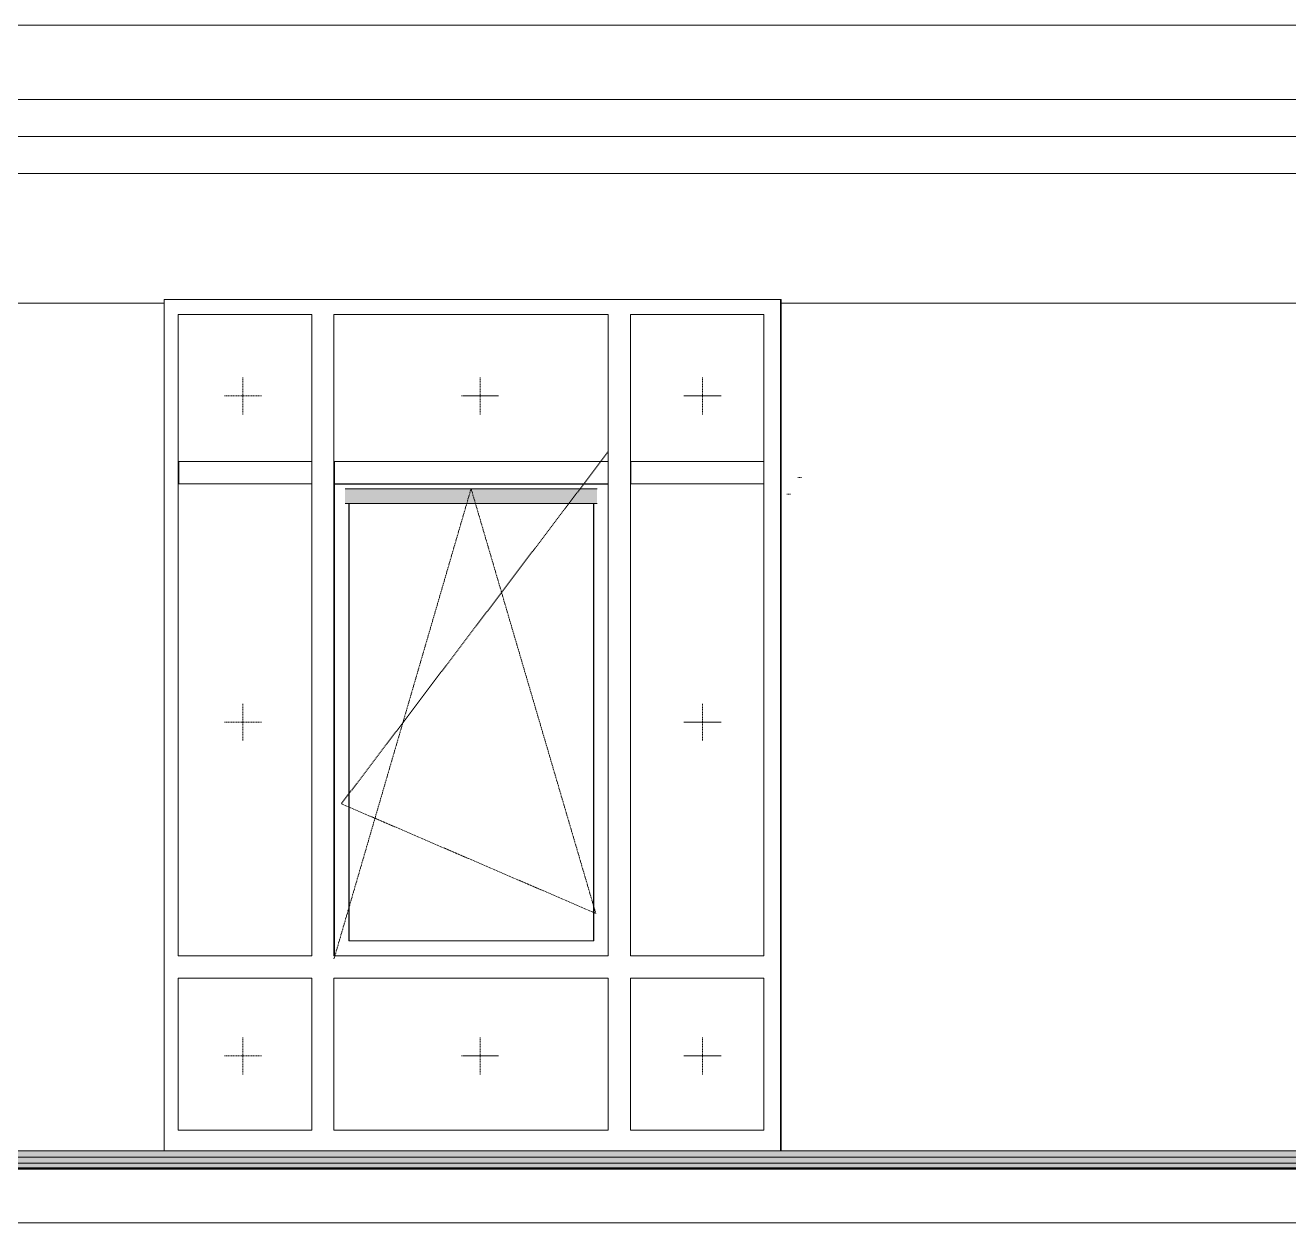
# Model space of a CAD drawing. Header units: millimetres. Extents: x -3929 to 624051, y 52832 to 514950.
# Drawn here: x 517167 to 520576, y 125316 to 128546 of the extents above; entities that cross this region are included whole.
import ezdxf

# ---------------------------------------------------------------- set-up
doc = ezdxf.new("R2010")
doc.units = ezdxf.units.MM
doc.linetypes.add('ADSK_Штриховая_ш3 п1_5', pattern=[4.5, 3, -1.5])
for name, color, linetype, lineweight in [('Крыша', 7, 'Continuous', 9), ('Ограждение', 7, 'Continuous', 9), ('Окна', 7, 'Continuous', 9), ('Стены внутренние', 7, 'Continuous', 18), ('Стены наружные', 7, 'Continuous', 18), ('Узлы', 7, 'Continuous', 18)]:
    doc.layers.add(name, color=color, linetype=linetype, lineweight=lineweight)
doc.layers.add('Линии', color=7, linetype='Continuous', lineweight=9, true_color=0x00a600)

# ---------------------------------------------------------------- blocks, each defined once
blk = doc.blocks.new('окно трехпол с фрамугой - 1700-2320_h_ _нов_-V73-Разрез 2-2')
at = {"layer": 'Окна'}
for p, q in [((34209.1, 15020), (33849.1, 15020)), ((33849.1, 15020), (33849.1, 13290)), ((34209, 14623.3), (34209, 15020)), ((34209.1, 13290), (34209.1, 15020)), ((35009.1, 15020), (34269.1, 15020)), ((34269.1, 13290), (34269.1, 15020)), ((35009, 14623.4), (35009, 15020)), ((35009.1, 13290), (35009.1, 15020)), ((35429, 15020), (35069.1, 15020)), ((35069.1, 13290), (35069.1, 15020)), ((35428.9, 14623.3), (35428.9, 15020)), ((35429, 13290), (35429, 15020)), ((34209, 13290), (34209, 14563.5)), ((35428.9, 13290), (35428.9, 14563.5)), ((34209.1, 13290), (33849.1, 13290)), ((35009.1, 13290), (34269.1, 13290)), ((35429, 13290), (35069.1, 13290)), ((34209.1, 13230), (33849.1, 13230)), ((33849.1, 13230), (33849.1, 12820)), ((34209, 12820), (34209, 13230)), ((34209.1, 12820), (34209.1, 13230)), ((35009.1, 13230), (34269.1, 13230)), ((34269.1, 12820), (34269.1, 13230)), ((35009, 12820), (35009, 13230)), ((35009.1, 12820), (35009.1, 13230)), ((35429, 13230), (35069.1, 13230)), ((35069.1, 12820), (35069.1, 13230)), ((35428.9, 12820), (35428.9, 13230)), ((35429, 12820), (35429, 13230)), ((33849.1, 12820), (34209.1, 12820)), ((34269.1, 12820), (35009.1, 12820)), ((35069.1, 12820), (35429, 12820))]:
    blk.add_line(p, q, dxfattribs=at)
blk = doc.blocks.new('Окна 191 - Окна 188-2783068-Разрез 2-2')
at = {"layer": 'Окна'}
for p, q in [((33850, 14563.5), (33850, 14623.5)), ((33850, 14623.5), (33850.1, 14623.5)), ((34209.1, 14623.5), (33850.1, 14623.5)), ((33850.1, 14623.5), (33850.1, 14563.5)), ((34270, 14563.5), (34270, 14623.5)), ((34270, 14623.5), (34270.1, 14623.5)), ((35009.1, 14623.5), (34270.1, 14623.5)), ((34270.1, 14623.5), (34270.1, 14563.5)), ((35070, 14563.5), (35070, 14623.5)), ((35070, 14623.5), (35070.1, 14623.5)), ((35429, 14623.5), (35070.1, 14623.5)), ((35070.1, 14623.5), (35070.1, 14563.5)), ((33850, 14563.5), (33850.1, 14563.5)), ((33850.1, 14563.5), (34209.1, 14563.5)), ((34270, 14563.5), (34270.1, 14563.5)), ((34270, 13290), (34270, 14562.5)), ((34270, 14562.5), (34270.1, 14562.5)), ((34270.1, 14563.5), (35009.1, 14563.5)), ((35009.1, 14562.5), (34270.1, 14562.5)), ((34270.1, 14562.5), (34270.1, 13290)), ((35070, 14563.5), (35070.1, 14563.5)), ((35070.1, 14563.5), (35429, 14563.5)), ((34310.1, 13330), (34310.1, 14510)), ((34970, 13330), (34970, 14510)), ((34970.1, 14510), (34970.1, 13330)), ((34970.1, 13330), (34310.1, 13330))]:
    blk.add_line(p, q, dxfattribs=at)
blk = doc.blocks.new('Ограждение - Ограждение-4662863-Разрез 2-2')
at = {"layer": 'Ограждение', "true_color": 0x373f43}
h = blk.add_hatch(color=149, dxfattribs=at)
h.paths.add_polyline_path([(43425.3, 12747.1), (43446.3, 12747.1), (43446.3, 12763.7), (43136.1, 12763.7), (43136.1, 12747.1), (43414.3, 12747.1)])
h.paths.add_polyline_path([(20796.2, 12747.1), (20992.5, 12747.1), (20992.5, 12763.7), (20796.2, 12763.7)])
h.paths.add_polyline_path([(43036.1, 12747.1), (43036.1, 12763.7), (28381.7, 12763.7), (28381.7, 12747.1), (42973.4, 12747.1)])
h.paths.add_polyline_path([(21092.5, 12747.1), (28281.7, 12747.1), (28281.7, 12763.7), (21092.5, 12763.7)])
h = blk.add_hatch(color=149, dxfattribs=at)
h.paths.add_polyline_path([(43537.5, 12730.9), (43444.9, 12747.1), (43136.1, 12747.1), (43136.1, 12730.9), (43524.5, 12730.9)])
h.paths.add_polyline_path([(29772.2, 12730.9), (43036.1, 12730.9), (43036.1, 12747.1), (28381.7, 12747.1), (28381.7, 12730.9), (29746, 12730.9)])
h.paths.add_polyline_path([(20888, 12730.9), (20992.5, 12730.9), (20992.5, 12747.1), (20800.4, 12746.3), (20886.9, 12731.1)])
h.paths.add_polyline_path([(21092.5, 12730.9), (28281.7, 12730.9), (28281.7, 12747.1), (21092.5, 12747.1)])
h = blk.add_hatch(color=149, dxfattribs=at)
h.paths.add_polyline_path([(35477.9, 12718.4), (43036.1, 12718.4), (43036.1, 12730.9), (28381.7, 12730), (28381.7, 12718.4), (35475.5, 12718.4)])
h.paths.add_polyline_path([(20888, 12718.4), (20992.5, 12718.4), (20992.5, 12730.9), (20887.7, 12730), (20883.7, 12718.4), (20886.7, 12718.4)])
h.paths.add_polyline_path([(43425.3, 12718.4), (43533.2, 12718.4), (43537.4, 12730.9), (43136.1, 12730), (43136.1, 12718.4), (43414.3, 12718.4)])
h.paths.add_polyline_path([(21092.5, 12718.4), (28281.7, 12718.4), (28281.7, 12730.9), (21092.5, 12730)])
h = blk.add_hatch(color=149, dxfattribs=at)
h.paths.add_polyline_path([(43537.4, 12716.9), (43533.2, 12718.4), (43136.1, 12718.4), (43136.1, 12716.9), (43532.6, 12716.9)])
h.paths.add_polyline_path([(20888, 12716.9), (20992.5, 12716.9), (20992.5, 12718.4), (20887, 12717.3)])
h.paths.add_polyline_path([(21092.5, 12716.9), (28281.7, 12716.9), (28281.7, 12718.4), (21092.5, 12718.4)])
h.paths.add_polyline_path([(43036.1, 12716.9), (43036.1, 12718.4), (28381.7, 12718.4), (28381.7, 12716.9), (42973.4, 12716.9)])
h = blk.add_hatch(color=149, dxfattribs=at)
h.paths.add_polyline_path([(31399.4, 12714.1), (43036.1, 12714.1), (43036.1, 12716.9), (28381.7, 12716.9), (28381.7, 12714.1), (31375.4, 12714.1)])
h.paths.add_polyline_path([(20927.7, 12714.1), (20992.5, 12714.1), (20992.5, 12716.9), (20888, 12716.9), (20887, 12714.1)])
h.paths.add_polyline_path([(43536.5, 12714.1), (43537.4, 12716.9), (43136.1, 12716.9), (43136.1, 12714.1), (43524.5, 12714.1)])
h.paths.add_polyline_path([(21092.5, 12714.1), (28281.7, 12714.1), (28281.7, 12716.9), (21092.5, 12716.9)])
at = {"layer": 'Ограждение'}
for p, q in [((43036.1, 12763.7), (28381.7, 12763.7)), ((28381.7, 12747.1), (43036.1, 12747.1)), ((43036.1, 12730.9), (28381.7, 12730.9)), ((43036.1, 12718.4), (28381.7, 12718.4)), ((43036.1, 12716.9), (28381.7, 12716.9)), ((43036.1, 12714.1), (28381.7, 12714.1))]:
    blk.add_line(p, q, dxfattribs=at)

msp = doc.modelspace()

# ---------------------------------------------------------------- hatches: boundary and pattern name
at = {"layer": 'Узлы', "lineweight": 5, "true_color": 0xffffff}
msp.add_hatch(color=7, dxfattribs=at).paths.add_polyline_path([(518048.975, 127255.946), (518710.165, 127255.946), (518710.165, 127295.946), (518030.165, 127295.946), (518030.165, 127255.946), (518041.174, 127255.946)])

# ---------------------------------------------------------------- linework, layer by layer
at = {"layer": 'Крыша'}
msp.add_line((512155.251, 128545.933), (526731.185, 128545.933), dxfattribs=at)
at = {"layer": 'Линии', "color": 7, "linetype": 'ADSK_Штриховая_ш3 п1_5', "lineweight": 5}
for p, q in [((517754.433, 127595.946), (517754.433, 127495.946)), ((518394.433, 127595.946), (518394.433, 127495.946)), ((518994.433, 127595.946), (518994.433, 127495.946)), ((517704.433, 127545.946), (517804.433, 127545.946)), ((518344.433, 127545.946), (518444.433, 127545.946)), ((518944.433, 127545.946), (519044.433, 127545.946)), ((518740.165, 127395.946), (518020.165, 126445.946)), ((518000.165, 126027.374), (518370.165, 127295.946)), ((518370.165, 127295.946), (518706.55, 126150.419)), ((517754.433, 126715.946), (517754.433, 126615.946)), ((518994.433, 126715.946), (518994.433, 126615.946)), ((517704.433, 126665.946), (517804.433, 126665.946)), ((518944.433, 126665.946), (519044.433, 126665.946)), ((518020.165, 126445.946), (518706.55, 126150.419)), ((517754.433, 125815.946), (517754.433, 125715.946)), ((518394.433, 125815.946), (518394.433, 125715.946)), ((518994.433, 125815.946), (518994.433, 125715.946)), ((517704.433, 125765.946), (517804.433, 125765.946)), ((518344.433, 125765.946), (518444.433, 125765.946)), ((518944.433, 125765.946), (519044.433, 125765.946))]:
    msp.add_line(p, q, dxfattribs=at)
at = {"layer": 'Линии', "color": 7, "linetype": 'ADSK_Штриховая_ш3 п1_5'}
for p, q in [((519261.971, 127325.946), (519251.971, 127325.946)), ((519231.962, 127280.946), (519221.962, 127280.946))]:
    msp.add_line(p, q, dxfattribs=at)
at = {"layer": 'Линии', "color": 7}
for p, q in [((518710.165, 127295.946), (518030.165, 127295.946)), ((518030.165, 127255.946), (518710.165, 127255.946)), ((518040.165, 127255.946), (518040.165, 126075.933)), ((518700.165, 126075.933), (518700.165, 127255.946)), ((518040.165, 126075.933), (518700.165, 126075.933))]:
    msp.add_line(p, q, dxfattribs=at)
at = {"layer": 'Стены внутренние'}
for p, q in [((519205.159, 127805.933), (519205.159, 125509.624)), ((519205.769, 127805.933), (519205.769, 125509.624))]:
    msp.add_line(p, q, dxfattribs=at)
at = {"layer": 'Стены наружные'}
for p, q in [((512113.591, 128345.933), (526768.68, 128345.933)), ((512113.361, 128245.933), (526768.785, 128245.933)), ((512112.678, 128145.933), (526767.402, 128145.933)), ((517542.019, 127795.933), (517542.019, 127805.933)), ((517542.019, 127805.933), (519206.616, 127805.933)), ((519206.514, 127795.933), (519206.514, 127805.933)), ((519206.531, 127805.933), (519206.531, 125509.624)), ((519206.616, 127805.933), (519206.616, 127795.933)), ((515162.22, 127795.933), (517542.019, 127795.933)), ((517541.654, 125509.624), (517541.654, 127795.934)), ((519206.514, 127795.933), (526767.283, 127795.933)), ((519206.633, 127795.933), (519206.633, 125509.624)), ((512112.801, 125315.933), (526767.257, 125315.933))]:
    msp.add_line(p, q, dxfattribs=at)

# ---------------------------------------------------------------- block references
at = {"layer": 'Ограждение'}
msp.add_blockref('Ограждение - Ограждение-4662863-Разрез 2-2', (483731.112, 112745.933), dxfattribs=at)
at = {"layer": 'Окна'}
for name in ['окно трехпол с фрамугой - 1700-2320_h_ _нов_-V73-Разрез 2-2', 'Окна 191 - Окна 188-2783068-Разрез 2-2']:
    msp.add_blockref(name, (483731.112, 112745.933), dxfattribs=at)

doc.saveas('drawing.dxf')
